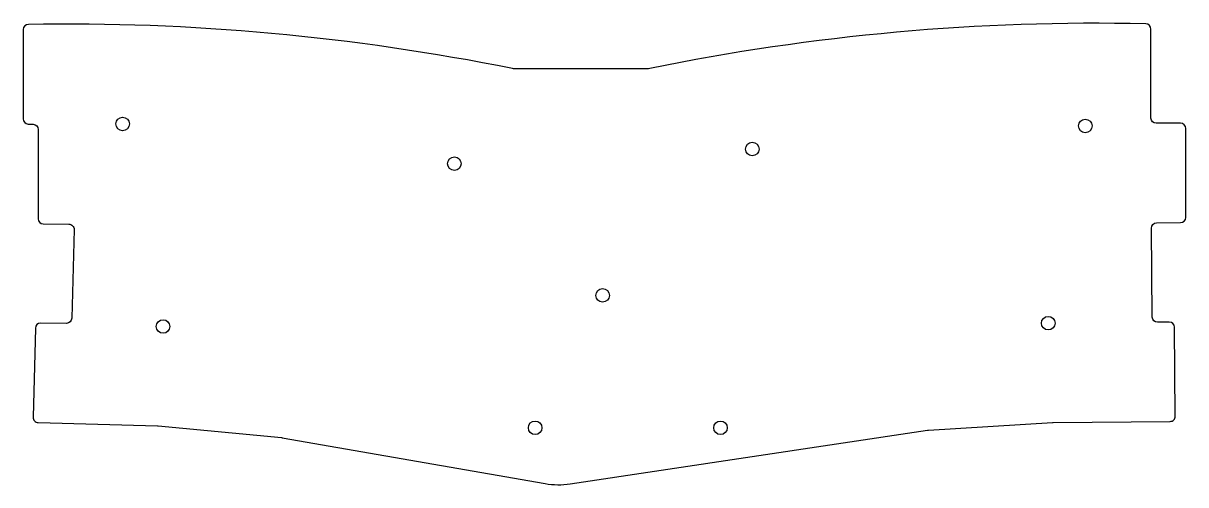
# Model space of a CAD drawing. Header units: millimetres. Extents: x 11 to 234, y 4 to 93.
import ezdxf

# ---------------------------------------------------------------- set-up
doc = ezdxf.new("R2010")
doc.units = ezdxf.units.MM
doc.layers.get('0').update_dxf_attribs({"linetype": 'CONTINUOUS'})

msp = doc.modelspace()

# ---------------------------------------------------------------- linework, layer by layer
msp.add_lwpolyline([(112.34, 84.12), (105.29, 84.12, -0.049542), (104.89, 84.16, 0.053568), (12.01, 92.64, 0.409518), (11.03, 91.64), (11.03, 74.51, 0.397616), (11.97, 73.52), (12.94, 73.46, -0.397616), (13.89, 72.46), (13.89, 55.35, 0.411932), (14.88, 54.35), (19.79, 54.31, -0.419607), (20.78, 53.28), (20.33, 36.24, -0.408889), (19.33, 35.27), (14.37, 35.31, 0.408887), (13.36, 34.33), (12.91, 17.27, 0.414215), (13.88, 16.24), (36.8, 15.64, -0.017456), (36.94, 15.64), (60.54, 13.36, -0.019201), (60.69, 13.34), (111.15, 4.54, 0.080678), (115.96, 4.48), (184.52, 14.79, -0.022039), (184.69, 14.8), (208.49, 16.26, -0.013091), (208.59, 16.26), (231.04, 16.46, 0.414215), (232.03, 17.47), (231.88, 34.52, 0.413331), (230.88, 35.51), (228.61, 35.5, -0.413332), (227.61, 36.49), (227.46, 53.55, -0.413286), (228.44, 54.55), (233.04, 54.61, 0.410734), (234.03, 55.61), (234.03, 72.67, 0.414172), (233.03, 73.67), (228.36, 73.67, -0.414172), (227.36, 74.67), (227.36, 91.74, 0.407746), (226.38, 92.74, 0.056067), (131.2, 84.17, -0.050519), (130.8, 84.12), (125.34, 84.12)], format="xyb", close=True)
for centre in [(30.1, 73.53), (214.76, 73.15), (150.88, 68.71), (93.73, 65.91), (122.17, 40.64), (37.85, 34.67), (207.65, 35.31), (109.22, 15.24), (144.78, 15.24)]:
    msp.add_circle(centre, 1.3)

doc.saveas('drawing.dxf')
